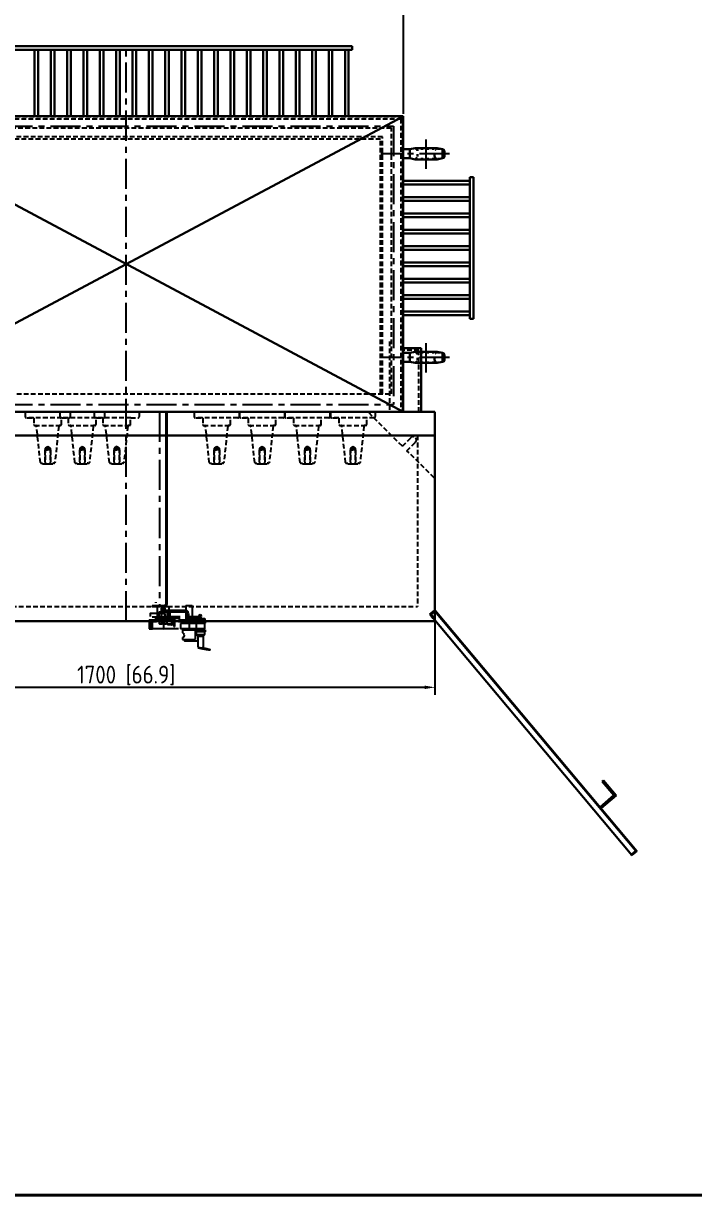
# Model space of a CAD drawing. Header units: millimetres. Extents: x 226184 to 235717, y -181921 to -175474.
# Drawn here: x 228274 to 230119, y -181686 to -178461 of the extents above; entities that cross this region are included whole.
import ezdxf

# ---------------------------------------------------------------- set-up
doc = ezdxf.new("R2010")
doc.units = ezdxf.units.MM
doc.header["$LTSCALE"] = 13
for name, pattern in [('ACAD_ISO02W100', [15, 12, -3]), ('ACAD_ISO03W100', [1.18, 0.47, -0.71]), ('CENTER', [50.8, 31.75, -6.35, 6.35, -6.35]), ('CENTERX2', [101.6, 63.5, -12.7, 12.7, -12.7]), ('DASHED', [0.75, 0.5, -0.25])]:
    doc.linetypes.add(name, pattern=pattern)
doc.layers.get('0').update_dxf_attribs({"color": 1, "linetype": 'CENTER'})
for name, color, linetype in [('1', 4, 'Continuous'), ('4虚线层', 6, 'DASHED'), ('PDF_几何图形', 7, 'Continuous'), ('粗实线', 4, 'Continuous')]:
    doc.layers.add(name, color=color, linetype=linetype)
doc.layers.add('2细实线', color=3, linetype='Continuous', lineweight=20)
doc.layers.add('标注、文本', color=3, linetype='Continuous', lineweight=25)
doc.styles.get("Standard").update_dxf_attribs({"font": 'gbenor.shx', "bigfont": 'gbcbig.shx'})
doc.dimstyles.new('英寸 1-10', dxfattribs={"dimscale": 14, "dimtxt": 3.5, "dimasz": 2, "dimexe": 1.5, "dimexo": 0.5, "dimgap": 0.5, "dimtad": 1, "dimtoh": 1, "dimdec": 1, "dimdsep": 46, "dimtxsty": 'Standard', "dimcen": 2.5, "dimclrd": 3, "dimclre": 3, "dimclrt": 3, "dimadec": 0, "dimazin": 2, "dimtfac": 1, "dimtdec": 1, "dimtmove": 0, "dimatfit": 2, "dimfxl": 1, "dimarcsym": 0})

# ---------------------------------------------------------------- blocks, each defined once
blk = doc.blocks.new('A$C62CB6CE0')
at = {"layer": 'PDF_几何图形'}
for p, q in [((3.7, 101.1), (32.7, 101.1)), ((22.3, 119.3), (54.2, 119.3)), ((22.3, 119.3), (22.3, 89.9)), ((26.9, 104), (26.9, 85.3)), ((33.1, 104), (26.9, 104)), ((33.1, 114.7), (33.1, 104)), ((33.1, 112.2), (33.9, 111.4)), ((43.8, 111.4), (33.1, 111)), ((33.9, 111.4), (33.1, 111)), ((33.1, 111), (33.9, 110.6)), ((43.8, 110.6), (33.1, 110.2)), ((33.9, 110.6), (33.1, 110.2)), ((33.1, 108.5), (33.9, 108.1)), ((33.1, 101.5), (33.9, 101.1)), ((33.1, 98.6), (33.1, 80.4)), ((43, 112.2), (33.9, 111.4)), ((43, 111), (33.9, 110.6)), ((43, 110.2), (33.9, 109.7)), ((43, 109.3), (33.9, 108.9)), ((43, 108.5), (33.9, 108.1)), ((43, 107.7), (33.9, 107.3)), ((43, 106.9), (33.9, 106.4)), ((43, 105.6), (33.9, 105.2)), ((43, 104.8), (33.9, 104.4)), ((43, 104), (33.9, 103.5)), ((43, 103.1), (33.9, 102.7)), ((43, 102.3), (33.9, 101.9)), ((43, 101.5), (33.9, 101.1)), ((43, 101.5), (33.9, 101.1)), ((43, 101.5), (33.9, 101.1)), ((43, 100.7), (33.9, 100.2)), ((43, 99.4), (33.9, 99)), ((43.8, 111.4), (43, 111)), ((43, 111), (43.8, 110.6)), ((43.8, 110.6), (43, 110.2)), ((43.8, 109.7), (43, 109.3)), ((43.8, 108.9), (43, 108.5)), ((43.8, 108.1), (43, 107.7)), ((43.8, 107.3), (43, 106.9)), ((43.8, 106.4), (43, 105.6)), ((43.8, 105.2), (43, 104.8)), ((43.8, 104.4), (43, 104)), ((43.8, 103.5), (43, 103.1)), ((43.8, 102.7), (43, 102.3)), ((43.8, 101.9), (43, 101.5)), ((43.8, 101.1), (43, 100.7)), ((43.8, 100.2), (43, 99.4)), ((49.6, 104), (43.8, 104)), ((43.8, 99), (43.8, 80.4)), ((44.9, 109.3), (44.9, 104.8)), ((44.9, 109.3), (49.5, 109.3)), ((49.5, 104.8), (44.9, 104.8)), ((49.5, 109.3), (99.1, 109.3)), ((49.5, 104.8), (99.1, 104.8)), ((49.6, 104), (49.6, 85.3)), ((54.2, 119.3), (54.2, 89.9)), ((55.3, 104), (55.3, 87.4)), ((55.3, 104), (57.3, 104)), ((57.3, 104), (57.3, 87.4)), ((101.2, 122.2), (101.2, 108.9)), ((101.2, 122.2), (119, 122.2)), ((101.2, 104.4), (101.2, 82)), ((103.7, 100.2), (103.7, 91.1)), ((108.2, 100.2), (108.2, 91.1)), ((119, 122.2), (119, 86.6)), ((0, 82.5), (26.9, 82.5)), ((0, 82.5), (0, 57.6)), ((2.1, 80.4), (26.9, 80.4)), ((2.1, 80.4), (2.1, 55.2)), ((3.7, 57.6), (3.7, 76.7)), ((6.6, 80.4), (6.6, 55.2)), ((65.8, 89.9), (8.7, 89.9)), ((8.7, 77.9), (20.3, 77.9)), ((8.7, 77.9), (8.7, 57.6)), ((15.7, 85.3), (56.7, 85.3)), ((20.3, 80.4), (20.3, 77.9)), ((23.6, 92), (64.5, 92)), ((64.5, 89.9), (23.6, 89.9)), ((23.6, 87.4), (64.5, 87.4)), ((26.9, 80.4), (49.6, 80.4)), ((26.9, 80.4), (26.9, 78.3)), ((26.9, 78.3), (49.6, 78.3)), ((28.1, 78.3), (28.1, 73.4)), ((38.5, 78.3), (38.5, 73.4)), ((43, 82.5), (69.9, 82.5)), ((43, 80.4), (67.8, 80.4)), ((43.4, 71.3), (47.1, 71.3)), ((44.9, 92), (85.9, 92)), ((85.9, 89.9), (44.9, 89.9)), ((44.9, 87.4), (85.9, 87.4)), ((47.6, 71.7), (47.1, 71.3)), ((48.8, 78.3), (48.8, 73.4)), ((49.6, 80.4), (49.6, 78.3)), ((50.7, 71.7), (61.9, 71.7)), ((50.7, 71.7), (50.7, 69.2)), ((64.4, 69.2), (50.7, 69.2)), ((61.9, 85.3), (61.9, 71.7)), ((61.9, 85.3), (61.9, 71.7)), ((72.4, 85.3), (61.9, 85.3)), ((61.9, 69.2), (64.4, 69.2)), ((61.9, 69.2), (64.4, 69.2)), ((64.4, 69.2), (61.9, 69.2)), ((64.4, 87.4), (64.4, 69.2)), ((64.4, 87.4), (64.4, 69.2)), ((65.8, 89.9), (65.8, 87.4)), ((67.8, 80.4), (67.8, 64.3)), ((69.9, 82.5), (69.9, 64.3)), ((80.9, 82), (80.9, 76.7)), ((80.9, 82), (81.3, 82)), ((81.3, 76.7), (80.9, 76.7)), ((81.3, 82), (81.3, 76.7)), ((130.5, 82), (81.3, 82)), ((130.5, 76.7), (81.3, 76.7)), ((130.1, 72.1), (86.7, 72.1)), ((86.7, 72.1), (86.7, 57.6)), ((101.6, 92), (142.5, 92)), ((142.5, 89.9), (101.6, 89.9)), ((101.6, 87.4), (142.5, 87.4)), ((104.5, 76.7), (104.5, 72.1)), ((110.3, 80.4), (110.3, 55.2)), ((115.7, 76.7), (115.7, 72.1)), ((127.7, 76.7), (127.7, 73.8)), ((127.7, 73.8), (154.9, 73.8)), ((130.1, 73.8), (130.1, 57.6)), ((130.5, 82), (130.5, 76.7)), ((130.5, 82), (131.8, 82)), ((131.8, 76.7), (130.5, 76.7)), ((131.8, 82), (131.8, 76.7)), ((151.6, 82), (131.8, 82)), ((151.6, 76.7), (131.8, 76.7)), ((135.5, 84.1), (135.5, 78.3)), ((146.3, 84.1), (146.3, 78.3)), ((151.6, 82), (151.6, 76.7)), ((152.5, 73.8), (152.5, 57.6)), ((153.7, 86.6), (153.7, 82)), ((153.7, 76.7), (154.9, 76.7)), ((154.9, 76.7), (154.9, 73.8)), ((23.2, 57.6), (3.7, 57.6)), ((60, 57.6), (19, 57.6)), ((40.1, 57.6), (38, 57.6)), ((81.3, 57.6), (40.4, 57.6)), ((67.8, 64.3), (69.9, 64.3)), ((130.1, 57.6), (86.7, 57.6)), ((92.5, 55.2), (92.5, 46.5)), ((92.5, 55.2), (126.8, 55.2)), ((92.5, 46.5), (93.3, 46.5)), ((92.5, 33.7), (92.5, 28.3)), ((93.3, 33.7), (92.5, 33.7)), ((138, 57.6), (97, 57.6)), ((103.7, 57.6), (103.7, 55.2)), ((116.5, 57.6), (116.5, 55.2)), ((126.8, 55.2), (126.8, 28.3)), ((129.3, 47.3), (126.8, 47.3)), ((127.7, 55.2), (127.7, 49.8)), ((141.3, 55.2), (127.7, 55.2)), ((141.3, 49.8), (127.7, 49.8)), ((129.3, 41.9), (152.9, 41.9)), ((141.3, 57.6), (130.1, 57.6)), ((132.2, 57.6), (132.2, 55.2)), ((133.9, 37.4), (141.3, 37.4)), ((152.5, 57.6), (141.3, 57.6)), ((154.9, 55.2), (141.3, 55.2)), ((154.9, 49.8), (141.3, 49.8)), ((141.3, 37.4), (148.7, 37.4)), ((150.4, 57.6), (150.4, 55.2)), ((152.9, 49), (152.9, 41.9)), ((152.9, 41.5), (152.9, 41.9)), ((154.9, 55.2), (154.9, 49.8)), ((92.5, 28.3), (126.8, 28.3)), ((133.9, 29.1), (133.9, 7.2)), ((148.7, 29.1), (148.7, 7.2))]:
    blk.add_line(p, q, dxfattribs=at)
for points in [[(3.7, 91.6), (3.7, 101.1), (4.1, 100.7)], [(33.1, 114.7), (43.8, 114.7), (43.8, 104)], [(33.1, 112.2), (43, 112.2), (43.8, 111.4)], [(43, 110.2), (43.8, 109.7), (33.1, 109.3)], [(33.1, 110.2), (33.9, 109.7), (33.1, 109.3)], [(43, 109.3), (43.8, 108.9), (33.1, 108.5)], [(33.1, 109.3), (33.9, 108.9), (33.1, 108.5)], [(43, 108.5), (43.8, 108.1), (33.1, 107.7)], [(43, 108.5), (33.9, 108.1), (33.1, 107.7)], [(43, 107.7), (43.8, 107.3), (33.1, 106.9)], [(33.1, 107.7), (33.9, 107.3), (33.1, 106.9)], [(43, 106.9), (43.8, 106.4), (33.1, 105.6)], [(33.1, 106.9), (33.9, 106.4), (33.1, 105.6)], [(43, 105.6), (43.8, 105.2), (33.1, 104.8)], [(33.1, 105.6), (33.9, 105.2), (33.1, 104.8)], [(43, 104.8), (43.8, 104.4), (33.1, 104)], [(33.1, 104.8), (33.9, 104.4), (33.1, 104)], [(43, 104), (43.8, 103.5), (33.1, 103.1)], [(33.1, 104), (33.9, 103.5), (33.1, 103.1)], [(43, 103.1), (43.8, 102.7), (33.1, 102.3)], [(33.1, 103.1), (33.9, 102.7), (33.1, 102.3)], [(43, 102.3), (43.8, 101.9), (33.1, 101.5)], [(33.1, 102.3), (33.9, 101.9), (33.1, 101.5)], [(43, 101.5), (43.8, 101.1), (33.1, 100.7)], [(43, 101.5), (33.9, 101.1), (33.1, 100.7)], [(43, 100.7), (43.8, 100.2), (33.1, 99.4)], [(33.1, 100.7), (33.9, 100.2), (33.1, 99.4)], [(43, 99.4), (43.8, 99), (33.1, 98.6)], [(33.1, 99.4), (33.9, 99), (33.1, 98.6)], [(108.2, 100.2), (100.4, 109.3), (99.1, 109.3)], [(103.7, 100.2), (103.7, 101.5), (103.3, 101.9), (103.3, 102.3), (102.8, 103.1), (102.4, 103.5), (102, 104), (101.6, 104.4), (100.8, 104.4), (100.4, 104.8), (99.1, 104.8)], [(28.1, 73.4), (28.5, 72.9), (28.9, 72.5), (29.4, 72.5), (29.8, 72.1), (30.2, 72.1), (30.6, 71.7), (31.4, 71.7), (31.8, 71.3), (33.1, 71.3)], [(28.1, 73.4), (28.1, 72.9), (28.5, 72.5), (28.5, 72.1), (28.9, 72.1), (28.9, 71.7), (29.4, 71.7)], [(28.9, 71.7), (29.8, 71.3), (33.1, 71.3)], [(43.4, 71.3), (33.1, 71.3), (34.7, 71.3), (35.2, 71.7), (36, 71.7), (36.4, 72.1), (36.8, 72.1), (37.2, 72.5), (37.6, 72.5), (38, 72.9), (38.5, 73.4)], [(38.5, 73.4), (38.9, 72.9), (39.7, 72.1), (40.1, 72.1), (40.9, 71.7), (41.8, 71.7), (42.2, 71.3), (43.4, 71.3)], [(40.1, 93.6), (40.1, 57.6), (40.5, 57.2)], [(43.4, 71.3), (45.1, 71.3), (45.5, 71.7), (46.3, 71.7), (46.7, 72.1), (47.1, 72.1), (47.6, 72.5), (48, 72.5), (48.4, 72.9), (48.8, 73.4)], [(47.6, 71.7), (47.6, 72.1), (48, 72.1), (48, 72.5), (48.4, 72.5), (48.4, 72.9), (48.8, 73.4)], [(103.7, 91.1), (111.5, 82), (112.8, 82)], [(108.2, 91.1), (108.2, 89.9), (109, 89.1), (109, 88.2), (109.5, 87.8), (109.9, 87.4), (110.7, 87.4), (111.1, 87), (111.5, 86.6), (112.8, 86.6), (153.7, 86.6)], [(151.6, 82), (153.7, 82), (153.7, 76.7), (151.6, 76.7)], [(93.3, 46.5), (94.2, 46.1), (95, 44.8), (96.2, 43.2), (97, 39.9), (96.2, 36.5), (95, 34.9), (94.2, 34.1), (93.3, 33.7)], [(130.5, 49.8), (129.7, 49.8), (129.7, 49.4), (129.3, 49), (129.3, 41.9), (129.7, 41.9), (129.7, 41.5), (133.9, 37.4), (133.9, 29.1)], [(152.9, 41.5), (148.7, 37.4), (148.7, 29.1)], [(152.9, 49), (152.9, 49.8), (152.1, 49.8)], [(97.9, 28.3), (97.9, 24.6), (133.9, 24.6)], [(133.9, 7.2), (148.3, 5.5), (148.7, 7.2)]]:
    blk.add_lwpolyline(points, dxfattribs=at)
blk.add_lwpolyline([(25.6, 85.3), (50.9, 85.3), (50.9, 82.5), (25.6, 82.5)], close=True, dxfattribs=at)
for points in [[(108.2, 101.5), (106.4, 106.8), (105.9, 107.6), (100.4, 109.3)], [(103.7, 89.9), (104.6, 86), (107.7, 83), (111.5, 82)], [(140.5, 96.1), (138.4, 96.1), (136.7, 94.4), (136.7, 92.4)], [(136.7, 92.4), (136.7, 90.3), (138.4, 88.2), (140.5, 88.2)], [(144.6, 92.4), (144.6, 94.4), (142.5, 96.1), (140.5, 96.1)], [(140.5, 88.2), (142.5, 88.2), (144.6, 90.3), (144.6, 92.4)], [(134.3, 5.5), (171.8, -1.9), (181.4, -1.8), (148.3, 5.5)]]:
    blk.add_open_spline(points, degree=3, dxfattribs=at)
blk = doc.blocks.new('*D28')
at = {"layer": '2细实线', "color": 3, "linetype": 'ByBlock', "lineweight": -2}
for p, q in [((227706.8, -179999.2), (227706.8, -180307.3)), ((229406.8, -179999.2), (229406.8, -180307.3)), ((227734.8, -180286.3), (229378.8, -180286.3))]:
    blk.add_line(p, q, dxfattribs=at)
at = {"layer": '2细实线', "color": 3, "linetype": 'ByBlock'}
for points in [[(227734.8, -180281.7), (227734.8, -180291), (227706.8, -180286.3)], [(229378.8, -180281.7), (229378.8, -180291), (229406.8, -180286.3)]]:
    blk.add_solid(points, dxfattribs=at)
at = {"layer": 'Defpoints', "color": 0, "linetype": 'ByBlock'}
for p in [(227706.8, -179992.2), (229406.8, -179992.2), (229406.8, -180286.3)]:
    blk.add_point(p, dxfattribs=at)
at = {"layer": '2细实线', "color": 3, "linetype": 'ByBlock', "insert": (228556.8, -180253.8), "char_height": 49, "attachment_point": 5}
blk.add_mtext('1700 [66.9]', dxfattribs=at)
blk = doc.blocks.new('*D56')
at = {"layer": '2细实线', "color": 3, "linetype": 'ByBlock', "lineweight": -2}
for p, q in [((227793.8, -178715), (227793.8, -178399.1)), ((229319.8, -178709), (229319.8, -178399.1)), ((227835.8, -178420.1), (229277.8, -178420.1))]:
    blk.add_line(p, q, dxfattribs=at)
at = {"layer": '2细实线', "color": 3, "linetype": 'ByBlock'}
for points in [[(227835.8, -178413.1), (227835.8, -178427.1), (227793.8, -178420.1)], [(229277.8, -178413.1), (229277.8, -178427.1), (229319.8, -178420.1)]]:
    blk.add_solid(points, dxfattribs=at)
at = {"layer": 'Defpoints', "color": 0, "linetype": 'ByBlock'}
for p in [(229319.8, -178420.1), (227793.8, -178722), (229319.8, -178716)]:
    blk.add_point(p, dxfattribs=at)
at = {"layer": '2细实线', "color": 3, "linetype": 'ByBlock', "insert": (228556.8, -178374.8), "char_height": 73.5, "attachment_point": 5}
blk.add_mtext('1526 [60.1]', dxfattribs=at)

msp = doc.modelspace()

# ---------------------------------------------------------------- linework, layer by layer
at = {"color": 7, "linetype": 'ByBlock', "lineweight": 30}
for p, q in [((227781.769, -179528.981), (229406.769, -179528.981)), ((229131.769, -179528.981), (227981.769, -179528.981)), ((229406.769, -179528.981), (229406.769, -179593.981)), ((229406.769, -179528.981), (229406.769, -180103.981)), ((227706.769, -179593.981), (229406.769, -179593.981)), ((227706.769, -180103.981), (229406.769, -180103.981))]:
    msp.add_line(p, q, dxfattribs=at)
at = {"layer": '1', "color": 1, "linetype": 'CENTERX2', "lineweight": -3, "ltscale": 0.1}
for p, q in [((228556.769, -180103.981), (228556.769, -178522.981)), ((227820.769, -178742.981), (229292.769, -178742.981)), ((229292.769, -178742.981), (229292.769, -179508.981)), ((229382.761, -178860.317), (229382.761, -178779.624)), ((229446.382, -178818.981), (229257.769, -178818.981)), ((229382.761, -179420.317), (229382.761, -179339.624)), ((229446.382, -179378.981), (229257.769, -179378.981)), ((227820.769, -179508.981), (229292.769, -179508.981)), ((228648.769, -179528.981), (228648.769, -180063.981))]:
    msp.add_line(p, q, dxfattribs=at)
at = {"layer": '1', "const_width": 7.598}
msp.add_lwpolyline([(226748.469, -181682.674), (235084.11, -181682.674), (235084.11, -175691.431), (226748.469, -175691.431), (226748.469, -181682.674)], dxfattribs=at)
at = {"layer": '4虚线层', "ltscale": 2}
for p, q in [((229317.769, -178717.981), (227795.769, -178717.981)), ((227800.769, -178722.981), (229312.769, -178722.981)), ((229312.769, -178722.981), (229312.769, -179528.981)), ((229317.769, -178717.981), (229317.769, -179528.981)), ((229286.769, -178748.981), (227826.769, -178748.981)), ((229286.769, -179478.981), (229286.769, -178748.981)), ((229262.769, -178772.981), (227850.769, -178772.981)), ((229256.769, -178778.981), (227856.769, -178778.981)), ((229256.769, -179478.981), (229256.769, -178778.981)), ((229262.769, -179478.981), (229262.769, -178772.981)), ((229281.769, -179334.981), (229281.769, -179528.981)), ((229362.508, -179359.291), (229319.769, -179359.291)), ((229362.508, -179528.981), (229362.508, -179359.291)), ((227826.769, -179478.981), (229286.769, -179478.981)), ((228279.076, -179528.981), (228279.076, -179542.525)), ((228279.076, -179528.981), (228402.546, -179528.981)), ((228374.076, -179528.981), (228374.076, -179542.525)), ((228374.076, -179528.981), (228497.546, -179528.981)), ((228402.546, -179528.981), (228402.546, -179542.525)), ((228469.065, -179528.981), (228469.065, -179542.525)), ((228469.065, -179528.981), (228592.534, -179528.981)), ((228497.546, -179528.981), (228497.546, -179542.525)), ((228592.534, -179528.981), (228592.534, -179542.525)), ((228744.065, -179528.981), (228744.065, -179542.525)), ((228867.534, -179528.981), (228867.534, -179542.525)), ((228869.065, -179528.981), (228869.065, -179542.525)), ((228992.534, -179528.981), (228992.534, -179542.525)), ((228994.065, -179528.981), (228994.065, -179542.525)), ((229117.534, -179528.981), (229117.534, -179542.525)), ((229119.065, -179528.981), (229119.065, -179542.525)), ((229317.031, -179622.973), (229223.039, -179528.981)), ((229242.534, -179528.981), (229242.534, -179542.525)), ((228379.892, -179545.5), (228282.052, -179545.5)), ((228284.862, -179545.5), (228304.539, -179545.5)), ((228302.701, -179546.533), (228302.701, -179563.963)), ((228305.009, -179566.21), (228373.576, -179566.21)), ((228474.892, -179545.5), (228377.052, -179545.5)), ((228378.921, -179563.963), (228378.921, -179546.533)), ((228379.862, -179545.5), (228399.539, -179545.5)), ((228379.892, -179545.5), (228399.57, -179545.5)), ((228397.701, -179546.533), (228397.701, -179563.963)), ((228400.009, -179566.21), (228468.576, -179566.21)), ((228569.881, -179545.5), (228472.041, -179545.5)), ((228473.921, -179563.963), (228473.921, -179546.533)), ((228474.851, -179545.5), (228494.528, -179545.5)), ((228474.892, -179545.5), (228494.57, -179545.5)), ((228492.69, -179546.533), (228492.69, -179563.963)), ((228494.998, -179566.21), (228563.565, -179566.21)), ((228568.909, -179563.963), (228568.909, -179546.533)), ((228569.881, -179545.5), (228589.559, -179545.5)), ((228864.559, -179545.5), (228747.041, -179545.5)), ((228749.851, -179545.5), (228769.528, -179545.5)), ((228767.69, -179546.533), (228767.69, -179563.963)), ((228769.998, -179566.21), (228838.565, -179566.21)), ((228843.909, -179563.963), (228843.909, -179546.533)), ((228989.559, -179545.5), (228872.041, -179545.5)), ((228874.851, -179545.5), (228894.528, -179545.5)), ((228892.69, -179546.533), (228892.69, -179563.963)), ((228894.998, -179566.21), (228963.565, -179566.21)), ((228968.909, -179563.963), (228968.909, -179546.533)), ((229114.559, -179545.5), (228997.041, -179545.5)), ((228999.851, -179545.5), (229019.528, -179545.5)), ((229017.69, -179546.533), (229017.69, -179563.963)), ((229019.998, -179566.21), (229088.565, -179566.21)), ((229093.909, -179563.963), (229093.909, -179546.533)), ((229239.559, -179545.5), (229122.041, -179545.5)), ((229124.851, -179545.5), (229144.528, -179545.5)), ((229142.69, -179546.533), (229142.69, -179563.963)), ((229144.998, -179566.21), (229213.565, -179566.21)), ((229218.909, -179563.963), (229218.909, -179546.533)), ((229317.031, -179622.973), (229340.365, -179599.638)), ((229358.75, -179593.981), (229358.75, -180063.981)), ((228333.068, -179633.623), (228333.068, -179671.52)), ((228333.068, -179633.623), (228340.781, -179633.623)), ((228334.039, -179628.218), (228334.039, -179670.245)), ((228348.554, -179633.623), (228340.781, -179633.623)), ((228347.522, -179628.218), (228347.522, -179670.245)), ((228348.554, -179633.623), (228348.554, -179671.52)), ((228428.068, -179633.623), (228428.068, -179671.52)), ((228428.068, -179633.623), (228435.781, -179633.623)), ((228429.039, -179628.218), (228429.039, -179670.245)), ((228443.554, -179633.623), (228435.781, -179633.623)), ((228442.522, -179628.218), (228442.522, -179670.245)), ((228443.554, -179633.623), (228443.554, -179671.52)), ((228523.056, -179633.623), (228523.056, -179671.52)), ((228523.056, -179633.623), (228530.769, -179633.623)), ((228524.028, -179628.218), (228524.028, -179670.245)), ((228538.543, -179633.623), (228530.769, -179633.623)), ((228537.511, -179628.218), (228537.511, -179670.245)), ((228538.543, -179633.623), (228538.543, -179671.52)), ((228798.056, -179633.623), (228798.056, -179671.52)), ((228798.056, -179633.623), (228805.769, -179633.623)), ((228799.028, -179628.218), (228799.028, -179670.245)), ((228813.543, -179633.623), (228805.769, -179633.623)), ((228812.511, -179628.218), (228812.511, -179670.245)), ((228813.543, -179633.623), (228813.543, -179671.52)), ((228923.056, -179633.623), (228923.056, -179671.52)), ((228923.056, -179633.623), (228930.769, -179633.623)), ((228924.028, -179628.218), (228924.028, -179670.245)), ((228938.543, -179633.623), (228930.769, -179633.623)), ((228937.511, -179628.218), (228937.511, -179670.245)), ((228938.543, -179633.623), (228938.543, -179671.52)), ((229048.056, -179633.623), (229048.056, -179671.52)), ((229048.056, -179633.623), (229055.769, -179633.623)), ((229049.028, -179628.218), (229049.028, -179670.245)), ((229063.543, -179633.623), (229055.769, -179633.623)), ((229062.511, -179628.218), (229062.511, -179670.245)), ((229063.543, -179633.623), (229063.543, -179671.52)), ((229173.056, -179633.623), (229173.056, -179671.52)), ((229173.056, -179633.623), (229180.769, -179633.623)), ((229174.028, -179628.218), (229174.028, -179670.245)), ((229188.543, -179633.623), (229180.769, -179633.623)), ((229187.511, -179628.218), (229187.511, -179670.245)), ((229188.543, -179633.623), (229188.543, -179671.52)), ((229329.758, -179635.701), (229353.093, -179612.366)), ((229404.75, -179710.692), (229329.758, -179635.701)), ((228323.047, -179670.245), (228326.812, -179670.245)), ((228326.812, -179671.52), (228326.812, -179670.245)), ((228334.039, -179670.245), (228333.068, -179671.52)), ((228334.039, -179671.52), (228347.522, -179671.52)), ((228347.522, -179670.245), (228348.554, -179671.52)), ((228356.692, -179670.245), (228354.81, -179670.245)), ((228356.692, -179670.245), (228358.514, -179670.245)), ((228418.047, -179670.245), (228421.812, -179670.245)), ((228421.812, -179671.52), (228421.812, -179670.245)), ((228429.039, -179670.245), (228428.068, -179671.52)), ((228429.039, -179671.52), (228442.522, -179671.52)), ((228442.522, -179670.245), (228443.554, -179671.52)), ((228451.692, -179670.245), (228449.81, -179670.245)), ((228451.692, -179670.245), (228453.514, -179670.245)), ((228513.036, -179670.245), (228516.801, -179670.245)), ((228516.801, -179671.52), (228516.801, -179670.245)), ((228524.028, -179670.245), (228523.056, -179671.52)), ((228524.028, -179671.52), (228537.511, -179671.52)), ((228537.511, -179670.245), (228538.543, -179671.52)), ((228546.681, -179670.245), (228544.799, -179670.245)), ((228546.681, -179670.245), (228548.503, -179670.245)), ((228788.036, -179670.245), (228791.801, -179670.245)), ((228791.801, -179671.52), (228791.801, -179670.245)), ((228799.028, -179670.245), (228798.056, -179671.52)), ((228799.028, -179671.52), (228812.511, -179671.52)), ((228812.511, -179670.245), (228813.543, -179671.52)), ((228821.681, -179670.245), (228819.799, -179670.245)), ((228821.681, -179670.245), (228823.503, -179670.245)), ((228913.036, -179670.245), (228916.801, -179670.245)), ((228916.801, -179671.52), (228916.801, -179670.245)), ((228924.028, -179670.245), (228923.056, -179671.52)), ((228924.028, -179671.52), (228937.511, -179671.52)), ((228937.511, -179670.245), (228938.543, -179671.52)), ((228946.681, -179670.245), (228944.799, -179670.245)), ((228946.681, -179670.245), (228948.503, -179670.245)), ((229038.036, -179670.245), (229041.801, -179670.245)), ((229041.801, -179671.52), (229041.801, -179670.245)), ((229049.028, -179670.245), (229048.056, -179671.52)), ((229049.028, -179671.52), (229062.511, -179671.52)), ((229062.511, -179670.245), (229063.543, -179671.52)), ((229071.681, -179670.245), (229069.799, -179670.245)), ((229071.681, -179670.245), (229073.503, -179670.245)), ((229163.036, -179670.245), (229166.801, -179670.245)), ((229166.801, -179671.52), (229166.801, -179670.245)), ((229174.028, -179670.245), (229173.056, -179671.52)), ((229174.028, -179671.52), (229187.511, -179671.52)), ((229187.511, -179670.245), (229188.543, -179671.52)), ((229196.681, -179670.245), (229194.799, -179670.245)), ((229196.681, -179670.245), (229198.503, -179670.245)), ((227754.769, -180063.981), (229358.75, -180063.981))]:
    msp.add_line(p, q, dxfattribs=at)
for points in [[(228279.076, -179542.525), (228279.137, -179543.253), (228279.441, -179543.982), (228279.927, -179544.65), (228280.534, -179545.075), (228281.263, -179545.379), (228282.052, -179545.5)], [(228302.701, -179546.533), (228302.58, -179545.986), (228302.215, -179545.622), (228301.669, -179545.5)], [(228302.701, -179563.963), (228302.823, -179564.631), (228303.126, -179565.299), (228303.612, -179565.785), (228304.28, -179566.089), (228305.009, -179566.21)], [(228320.8, -179668.18), (228310.293, -179568.275), (228310.111, -179567.607), (228309.746, -179567.061), (228309.26, -179566.635), (228308.653, -179566.332), (228307.985, -179566.21)], [(228376.613, -179566.21), (228373.576, -179566.21), (228372.908, -179566.332), (228372.361, -179566.635), (228371.815, -179567.061), (228371.511, -179567.607), (228371.329, -179568.275), (228360.822, -179668.18)], [(228374.076, -179542.525), (228374.137, -179543.253), (228374.441, -179543.982), (228374.927, -179544.65), (228375.534, -179545.075), (228376.263, -179545.379), (228377.052, -179545.5)], [(228376.613, -179566.21), (228377.342, -179566.089), (228377.949, -179565.785), (228378.435, -179565.299), (228378.799, -179564.631), (228378.921, -179563.963)], [(228379.892, -179545.5), (228379.406, -179545.622), (228379.042, -179545.986), (228378.921, -179546.533)], [(228397.701, -179546.533), (228397.58, -179545.986), (228397.215, -179545.622), (228396.669, -179545.5)], [(228397.701, -179563.963), (228397.823, -179564.631), (228398.126, -179565.299), (228398.612, -179565.785), (228399.28, -179566.089), (228400.009, -179566.21)], [(228399.57, -179545.5), (228400.298, -179545.379), (228401.027, -179545.075), (228401.695, -179544.65), (228402.12, -179543.982), (228402.424, -179543.253), (228402.546, -179542.525)], [(228415.8, -179668.18), (228405.293, -179568.275), (228405.111, -179567.607), (228404.746, -179567.061), (228404.26, -179566.635), (228403.653, -179566.332), (228402.985, -179566.21)], [(228471.613, -179566.21), (228468.576, -179566.21), (228467.908, -179566.332), (228467.361, -179566.635), (228466.815, -179567.061), (228466.511, -179567.607), (228466.329, -179568.275), (228455.822, -179668.18)], [(228469.065, -179542.525), (228469.126, -179543.253), (228469.43, -179543.982), (228469.916, -179544.65), (228470.523, -179545.075), (228471.252, -179545.379), (228472.041, -179545.5)], [(228471.613, -179566.21), (228472.342, -179566.089), (228472.949, -179565.785), (228473.435, -179565.299), (228473.799, -179564.631), (228473.921, -179563.963)], [(228474.892, -179545.5), (228474.406, -179545.622), (228474.042, -179545.986), (228473.921, -179546.533)], [(228492.69, -179546.533), (228492.569, -179545.986), (228492.204, -179545.622), (228491.658, -179545.5)], [(228492.69, -179563.963), (228492.812, -179564.631), (228493.115, -179565.299), (228493.601, -179565.785), (228494.269, -179566.089), (228494.998, -179566.21)], [(228494.57, -179545.5), (228495.298, -179545.379), (228496.027, -179545.075), (228496.695, -179544.65), (228497.12, -179543.982), (228497.424, -179543.253), (228497.546, -179542.525)], [(228510.788, -179668.18), (228500.282, -179568.275), (228500.1, -179567.607), (228499.735, -179567.061), (228499.249, -179566.635), (228498.642, -179566.332), (228497.974, -179566.21)], [(228566.602, -179566.21), (228563.565, -179566.21), (228562.897, -179566.332), (228562.35, -179566.635), (228561.804, -179567.061), (228561.5, -179567.607), (228561.318, -179568.275), (228550.811, -179668.18)], [(228566.602, -179566.21), (228567.33, -179566.089), (228567.938, -179565.785), (228568.424, -179565.299), (228568.788, -179564.631), (228568.909, -179563.963)], [(228569.881, -179545.5), (228569.395, -179545.622), (228569.031, -179545.986), (228568.909, -179546.533)], [(228589.559, -179545.5), (228590.287, -179545.379), (228591.016, -179545.075), (228591.684, -179544.65), (228592.109, -179543.982), (228592.413, -179543.253), (228592.534, -179542.525)], [(228744.065, -179542.525), (228744.126, -179543.253), (228744.43, -179543.982), (228744.916, -179544.65), (228745.523, -179545.075), (228746.252, -179545.379), (228747.041, -179545.5)], [(228767.69, -179546.533), (228767.569, -179545.986), (228767.204, -179545.622), (228766.658, -179545.5)], [(228767.69, -179563.963), (228767.812, -179564.631), (228768.115, -179565.299), (228768.601, -179565.785), (228769.269, -179566.089), (228769.998, -179566.21)], [(228785.788, -179668.18), (228775.282, -179568.275), (228775.1, -179567.607), (228774.735, -179567.061), (228774.249, -179566.635), (228773.642, -179566.332), (228772.974, -179566.21)], [(228841.602, -179566.21), (228838.565, -179566.21), (228837.897, -179566.332), (228837.35, -179566.635), (228836.804, -179567.061), (228836.5, -179567.607), (228836.318, -179568.275), (228825.811, -179668.18)], [(228841.602, -179566.21), (228842.33, -179566.089), (228842.938, -179565.785), (228843.424, -179565.299), (228843.788, -179564.631), (228843.909, -179563.963)], [(228844.881, -179545.5), (228844.395, -179545.622), (228844.031, -179545.986), (228843.909, -179546.533)], [(228864.559, -179545.5), (228865.287, -179545.379), (228866.016, -179545.075), (228866.684, -179544.65), (228867.109, -179543.982), (228867.413, -179543.253), (228867.534, -179542.525)], [(228869.065, -179542.525), (228869.126, -179543.253), (228869.43, -179543.982), (228869.916, -179544.65), (228870.523, -179545.075), (228871.252, -179545.379), (228872.041, -179545.5)], [(228892.69, -179546.533), (228892.569, -179545.986), (228892.204, -179545.622), (228891.658, -179545.5)], [(228892.69, -179563.963), (228892.812, -179564.631), (228893.115, -179565.299), (228893.601, -179565.785), (228894.269, -179566.089), (228894.998, -179566.21)], [(228910.788, -179668.18), (228900.282, -179568.275), (228900.1, -179567.607), (228899.735, -179567.061), (228899.249, -179566.635), (228898.642, -179566.332), (228897.974, -179566.21)], [(228966.602, -179566.21), (228963.565, -179566.21), (228962.897, -179566.332), (228962.35, -179566.635), (228961.804, -179567.061), (228961.5, -179567.607), (228961.318, -179568.275), (228950.811, -179668.18)], [(228966.602, -179566.21), (228967.33, -179566.089), (228967.938, -179565.785), (228968.424, -179565.299), (228968.788, -179564.631), (228968.909, -179563.963)], [(228969.881, -179545.5), (228969.395, -179545.622), (228969.031, -179545.986), (228968.909, -179546.533)], [(228989.559, -179545.5), (228990.287, -179545.379), (228991.016, -179545.075), (228991.684, -179544.65), (228992.109, -179543.982), (228992.413, -179543.253), (228992.534, -179542.525)], [(228994.065, -179542.525), (228994.126, -179543.253), (228994.43, -179543.982), (228994.916, -179544.65), (228995.523, -179545.075), (228996.252, -179545.379), (228997.041, -179545.5)], [(229017.69, -179546.533), (229017.569, -179545.986), (229017.204, -179545.622), (229016.658, -179545.5)], [(229017.69, -179563.963), (229017.812, -179564.631), (229018.115, -179565.299), (229018.601, -179565.785), (229019.269, -179566.089), (229019.998, -179566.21)], [(229035.788, -179668.18), (229025.282, -179568.275), (229025.1, -179567.607), (229024.735, -179567.061), (229024.249, -179566.635), (229023.642, -179566.332), (229022.974, -179566.21)], [(229091.602, -179566.21), (229088.565, -179566.21), (229087.897, -179566.332), (229087.35, -179566.635), (229086.804, -179567.061), (229086.5, -179567.607), (229086.318, -179568.275), (229075.811, -179668.18)], [(229091.602, -179566.21), (229092.33, -179566.089), (229092.938, -179565.785), (229093.424, -179565.299), (229093.788, -179564.631), (229093.909, -179563.963)], [(229094.881, -179545.5), (229094.395, -179545.622), (229094.031, -179545.986), (229093.909, -179546.533)], [(229114.559, -179545.5), (229115.287, -179545.379), (229116.016, -179545.075), (229116.684, -179544.65), (229117.109, -179543.982), (229117.413, -179543.253), (229117.534, -179542.525)], [(229119.065, -179542.525), (229119.126, -179543.253), (229119.43, -179543.982), (229119.916, -179544.65), (229120.523, -179545.075), (229121.252, -179545.379), (229122.041, -179545.5)], [(229142.69, -179546.533), (229142.569, -179545.986), (229142.204, -179545.622), (229141.658, -179545.5)], [(229142.69, -179563.963), (229142.812, -179564.631), (229143.115, -179565.299), (229143.601, -179565.785), (229144.269, -179566.089), (229144.998, -179566.21)], [(229160.788, -179668.18), (229150.282, -179568.275), (229150.1, -179567.607), (229149.735, -179567.061), (229149.249, -179566.635), (229148.642, -179566.332), (229147.974, -179566.21)], [(229216.602, -179566.21), (229213.565, -179566.21), (229212.897, -179566.332), (229212.35, -179566.635), (229211.804, -179567.061), (229211.5, -179567.607), (229211.318, -179568.275), (229200.811, -179668.18)], [(229216.602, -179566.21), (229217.33, -179566.089), (229217.938, -179565.785), (229218.424, -179565.299), (229218.788, -179564.631), (229218.909, -179563.963)], [(229219.881, -179545.5), (229219.395, -179545.622), (229219.031, -179545.986), (229218.909, -179546.533)], [(229239.559, -179545.5), (229240.287, -179545.379), (229241.016, -179545.075), (229241.684, -179544.65), (229242.109, -179543.982), (229242.413, -179543.253), (229242.534, -179542.525)], [(228340.781, -179624.149), (228334.039, -179628.218), (228340.781, -179628.218)], [(228340.781, -179624.149), (228347.522, -179628.218), (228340.781, -179628.218)], [(228435.781, -179624.149), (228429.039, -179628.218), (228435.781, -179628.218)], [(228435.781, -179624.149), (228442.522, -179628.218), (228435.781, -179628.218)], [(228530.769, -179624.149), (228524.028, -179628.218), (228530.769, -179628.218)], [(228530.769, -179624.149), (228537.511, -179628.218), (228530.769, -179628.218)], [(228805.769, -179624.149), (228799.028, -179628.218), (228805.769, -179628.218)], [(228805.769, -179624.149), (228812.511, -179628.218), (228805.769, -179628.218)], [(228930.769, -179624.149), (228924.028, -179628.218), (228930.769, -179628.218)], [(228930.769, -179624.149), (228937.511, -179628.218), (228930.769, -179628.218)], [(229055.769, -179624.149), (229049.028, -179628.218), (229055.769, -179628.218)], [(229055.769, -179624.149), (229062.511, -179628.218), (229055.769, -179628.218)], [(229180.769, -179624.149), (229174.028, -179628.218), (229180.769, -179628.218)], [(229180.769, -179624.149), (229187.511, -179628.218), (229180.769, -179628.218)], [(228320.8, -179668.18), (228320.982, -179668.848), (228321.285, -179669.395), (228321.832, -179669.881), (228322.439, -179670.124), (228323.047, -179670.245)], [(228326.812, -179671.52), (228354.81, -179671.52), (228354.81, -179670.245)], [(228358.514, -179670.245), (228359.183, -179670.124), (228359.79, -179669.881), (228360.276, -179669.395), (228360.64, -179668.848), (228360.822, -179668.18)], [(228415.8, -179668.18), (228415.982, -179668.848), (228416.285, -179669.395), (228416.832, -179669.881), (228417.439, -179670.124), (228418.047, -179670.245)], [(228421.812, -179671.52), (228449.81, -179671.52), (228449.81, -179670.245)], [(228453.514, -179670.245), (228454.183, -179670.124), (228454.79, -179669.881), (228455.276, -179669.395), (228455.64, -179668.848), (228455.822, -179668.18)], [(228510.788, -179668.18), (228510.971, -179668.848), (228511.274, -179669.395), (228511.821, -179669.881), (228512.428, -179670.124), (228513.036, -179670.245)], [(228516.801, -179671.52), (228544.799, -179671.52), (228544.799, -179670.245)], [(228548.503, -179670.245), (228549.171, -179670.124), (228549.779, -179669.881), (228550.265, -179669.395), (228550.629, -179668.848), (228550.811, -179668.18)], [(228785.788, -179668.18), (228785.971, -179668.848), (228786.274, -179669.395), (228786.821, -179669.881), (228787.428, -179670.124), (228788.036, -179670.245)], [(228791.801, -179671.52), (228819.799, -179671.52), (228819.799, -179670.245)], [(228823.503, -179670.245), (228824.171, -179670.124), (228824.779, -179669.881), (228825.265, -179669.395), (228825.629, -179668.848), (228825.811, -179668.18)], [(228910.788, -179668.18), (228910.971, -179668.848), (228911.274, -179669.395), (228911.821, -179669.881), (228912.428, -179670.124), (228913.036, -179670.245)], [(228916.801, -179671.52), (228944.799, -179671.52), (228944.799, -179670.245)], [(228948.503, -179670.245), (228949.171, -179670.124), (228949.779, -179669.881), (228950.265, -179669.395), (228950.629, -179668.848), (228950.811, -179668.18)], [(229035.788, -179668.18), (229035.971, -179668.848), (229036.274, -179669.395), (229036.821, -179669.881), (229037.428, -179670.124), (229038.036, -179670.245)], [(229041.801, -179671.52), (229069.799, -179671.52), (229069.799, -179670.245)], [(229073.503, -179670.245), (229074.171, -179670.124), (229074.779, -179669.881), (229075.265, -179669.395), (229075.629, -179668.848), (229075.811, -179668.18)], [(229160.788, -179668.18), (229160.971, -179668.848), (229161.274, -179669.395), (229161.821, -179669.881), (229162.428, -179670.124), (229163.036, -179670.245)], [(229166.801, -179671.52), (229194.799, -179671.52), (229194.799, -179670.245)], [(229198.503, -179670.245), (229199.171, -179670.124), (229199.779, -179669.881), (229200.265, -179669.395), (229200.629, -179668.848), (229200.811, -179668.18)]]:
    msp.add_lwpolyline(points, dxfattribs=at)
msp.add_arc((229346.729, -179606.002), 9, 315, 135, dxfattribs=at)
at = {"layer": 'PDF_几何图形'}
for p, q in [((229406.769, -180073.791), (229392.708, -180085.371)), ((229392.708, -180085.371), (229948.746, -180748.173)), ((229392.708, -180085.371), (229401.393, -180096.124)), ((229406.356, -180077.1), (229396.017, -180085.784)), ((229396.017, -180085.784), (229403.047, -180094.469)), ((229406.356, -180077.1), (229959.499, -180736.18)), ((229406.769, -180073.791), (229962.807, -180736.593)), ((229403.047, -180094.469), (229401.393, -180096.124)), ((229870.582, -180542.218), (229867.274, -180545.113)), ((229870.582, -180542.218), (229905.735, -180583.988)), ((229905.735, -180583.988), (229863.965, -180618.727)), ((229959.499, -180736.18), (229947.092, -180746.519)), ((229947.092, -180746.519), (229948.746, -180748.173)), ((229962.807, -180736.593), (229948.746, -180748.173))]:
    msp.add_line(p, q, dxfattribs=at)
msp.add_lwpolyline([(229867.274, -180545.113), (229899.118, -180583.161), (229861.07, -180615.419), (229863.965, -180618.727)], dxfattribs=at)
at = {"layer": '标注、文本', "color": 4, "lineweight": 30}
for p, q in [((227793.769, -178715.008), (229319.769, -179528.981)), ((229319.769, -178715.981), (227793.769, -178715.981)), ((227793.769, -179528.981), (229317.769, -178717.981)), ((229319.769, -178715.981), (229319.769, -179528.981)), ((229319.769, -178806.481), (229337.511, -178806.481)), ((229337.511, -178806.481), (229352.511, -178803.481)), ((229337.511, -178831.481), (229337.511, -178806.481)), ((229412.511, -178803.481), (229352.511, -178803.481)), ((229412.511, -178803.481), (229427.511, -178806.481)), ((229427.511, -178831.481), (229427.511, -178806.481)), ((229432.752, -178826.481), (229432.752, -178811.481)), ((229319.769, -178831.481), (229337.511, -178831.481)), ((229352.511, -178834.481), (229337.511, -178831.481)), ((229412.511, -178834.481), (229352.511, -178834.481)), ((229412.511, -178834.481), (229427.511, -178831.481)), ((229368.508, -179353.291), (229319.769, -179353.291)), ((229319.769, -179366.481), (229337.511, -179366.481)), ((229337.511, -179366.481), (229352.511, -179363.481)), ((229337.511, -179391.481), (229337.511, -179366.481)), ((229412.511, -179363.481), (229352.511, -179363.481)), ((229368.508, -179528.981), (229368.508, -179353.291)), ((229412.511, -179363.481), (229427.511, -179366.481)), ((229427.511, -179391.481), (229427.511, -179366.481)), ((229432.752, -179386.481), (229432.752, -179371.481)), ((229319.769, -179391.481), (229337.511, -179391.481)), ((229352.511, -179394.481), (229337.511, -179391.481)), ((229412.511, -179394.481), (229352.511, -179394.481)), ((229412.511, -179394.481), (229427.511, -179391.481)), ((229406.769, -180073.791), (229392.708, -180085.371)), ((229392.708, -180085.371), (229948.746, -180748.173)), ((229392.708, -180085.371), (229401.393, -180096.124)), ((229406.356, -180077.1), (229396.017, -180085.784)), ((229396.017, -180085.784), (229403.047, -180094.469)), ((229406.356, -180077.1), (229959.499, -180736.18)), ((229406.769, -180073.791), (229962.807, -180736.593)), ((229403.047, -180094.469), (229401.393, -180096.124)), ((229870.582, -180542.218), (229867.274, -180545.113)), ((229870.582, -180542.218), (229905.735, -180583.988)), ((229905.735, -180583.988), (229863.965, -180618.727)), ((229959.499, -180736.18), (229947.092, -180746.519)), ((229947.092, -180746.519), (229948.746, -180748.173)), ((229962.807, -180736.593), (229948.746, -180748.173))]:
    msp.add_line(p, q, dxfattribs=at)
at = {"layer": '标注、文本', "color": 2, "linetype": 'ACAD_ISO03W100', "lineweight": 18}
for p, q in [((229337.511, -178806.481), (229427.752, -178806.481)), ((229357.511, -178826.481), (229357.511, -178811.481)), ((229360.511, -178826.481), (229360.511, -178811.481)), ((229404.511, -178826.481), (229404.511, -178811.481)), ((229407.511, -178826.481), (229407.511, -178811.481)), ((229337.511, -178831.481), (229427.752, -178831.481)), ((229337.511, -179366.481), (229427.752, -179366.481)), ((229357.511, -179386.481), (229357.511, -179371.481)), ((229360.511, -179386.481), (229360.511, -179371.481)), ((229404.511, -179386.481), (229404.511, -179371.481)), ((229407.511, -179386.481), (229407.511, -179371.481)), ((229337.511, -179391.481), (229427.752, -179391.481))]:
    msp.add_line(p, q, dxfattribs=at)
at = {"layer": '标注、文本', "color": 4, "lineweight": 30}
msp.add_lwpolyline([(229867.274, -180545.113), (229899.118, -180583.161), (229861.07, -180615.419), (229863.965, -180618.727)], dxfattribs=at)
at = {"layer": '标注、文本', "color": 2, "linetype": 'ACAD_ISO03W100', "lineweight": 18}
for centre, radius, start, end in [((229352.511, -178811.481), 8, 0, 90), ((229352.511, -178811.481), 5, 0, 90), ((229352.511, -178826.481), 5, 270, 0), ((229352.511, -178826.481), 8, 270, 0), ((229412.511, -178811.481), 8, 90, 180), ((229412.511, -178826.481), 8, 180, 270), ((229412.511, -178811.481), 5, 90, 180), ((229412.511, -178826.481), 5, 180, 270), ((229352.511, -179371.481), 8, 0, 90), ((229352.511, -179371.481), 5, 0, 90), ((229412.511, -179371.481), 8, 90, 180), ((229412.511, -179371.481), 5, 90, 180), ((229352.511, -179386.481), 5, 270, 0), ((229352.511, -179386.481), 8, 270, 0), ((229412.511, -179386.481), 8, 180, 270), ((229412.511, -179386.481), 5, 180, 270)]:
    msp.add_arc(centre, radius, start, end, dxfattribs=at)
at = {"layer": '标注、文本', "color": 4, "lineweight": 30}
for centre, start, end in [((229427.752, -178811.481), 0, 90), ((229427.752, -178826.481), 270, 0), ((229427.752, -179371.481), 0, 90), ((229427.752, -179386.481), 270, 0)]:
    msp.add_arc(centre, 5, start, end, dxfattribs=at)
at = {"layer": '粗实线', "lineweight": 30}
for p, q in [((227934.269, -178522.981), (229179.269, -178522.981)), ((227934.269, -178532.981), (229179.269, -178532.981)), ((228304.269, -178532.981), (228304.269, -178715.981)), ((228304.269, -178532.981), (228304.269, -178715.981)), ((228314.269, -178532.981), (228314.269, -178715.981)), ((228314.269, -178532.981), (228314.269, -178715.981)), ((228349.269, -178532.981), (228349.269, -178715.981)), ((228349.269, -178532.981), (228349.269, -178715.981)), ((228359.269, -178532.981), (228359.269, -178715.981)), ((228359.269, -178532.981), (228359.269, -178715.981)), ((228394.269, -178532.981), (228394.269, -178715.981)), ((228394.269, -178532.981), (228394.269, -178715.981)), ((228404.269, -178532.981), (228404.269, -178715.981)), ((228404.269, -178532.981), (228404.269, -178715.981)), ((228439.269, -178532.981), (228439.269, -178715.981)), ((228439.269, -178532.981), (228439.269, -178715.981)), ((228449.269, -178532.981), (228449.269, -178715.981)), ((228449.269, -178532.981), (228449.269, -178715.981)), ((228484.269, -178532.981), (228484.269, -178715.981)), ((228484.269, -178532.981), (228484.269, -178715.981)), ((228494.269, -178532.981), (228494.269, -178715.981)), ((228494.269, -178532.981), (228494.269, -178715.981)), ((228529.269, -178532.981), (228529.269, -178715.981)), ((228539.269, -178532.981), (228539.269, -178715.981)), ((228539.269, -178532.981), (228539.269, -178715.981)), ((228574.269, -178532.981), (228574.269, -178715.981)), ((228574.269, -178532.981), (228574.269, -178715.981)), ((228584.269, -178532.981), (228584.269, -178715.981)), ((228584.269, -178532.981), (228584.269, -178715.981)), ((228619.269, -178532.981), (228619.269, -178715.981)), ((228619.269, -178532.981), (228619.269, -178715.981)), ((228629.269, -178532.981), (228629.269, -178715.981)), ((228629.269, -178532.981), (228629.269, -178715.981)), ((228664.269, -178532.981), (228664.269, -178715.981)), ((228664.269, -178532.981), (228664.269, -178715.981)), ((228674.269, -178532.981), (228674.269, -178715.981)), ((228674.269, -178532.981), (228674.269, -178715.981)), ((228709.269, -178532.981), (228709.269, -178715.981)), ((228709.269, -178532.981), (228709.269, -178715.981)), ((228719.269, -178532.981), (228719.269, -178715.981)), ((228719.269, -178532.981), (228719.269, -178715.981)), ((228754.269, -178532.981), (228754.269, -178715.981)), ((228754.269, -178532.981), (228754.269, -178715.981)), ((228764.269, -178532.981), (228764.269, -178715.981)), ((228764.269, -178532.981), (228764.269, -178715.981)), ((228799.269, -178532.981), (228799.269, -178715.981)), ((228799.269, -178532.981), (228799.269, -178715.981)), ((228809.269, -178532.981), (228809.269, -178715.981)), ((228809.269, -178532.981), (228809.269, -178715.981)), ((228844.269, -178532.981), (228844.269, -178715.981)), ((228844.269, -178532.981), (228844.269, -178715.981)), ((228854.269, -178532.981), (228854.269, -178715.981)), ((228854.269, -178532.981), (228854.269, -178715.981)), ((228889.269, -178532.981), (228889.269, -178715.981)), ((228889.269, -178532.981), (228889.269, -178715.981)), ((228899.269, -178532.981), (228899.269, -178715.981)), ((228899.269, -178532.981), (228899.269, -178715.981)), ((228934.269, -178532.981), (228934.269, -178715.981)), ((228934.269, -178532.981), (228934.269, -178715.981)), ((228944.269, -178532.981), (228944.269, -178715.981)), ((228944.269, -178532.981), (228944.269, -178715.981)), ((228979.269, -178532.981), (228979.269, -178715.981)), ((228979.269, -178532.981), (228979.269, -178715.981)), ((228989.269, -178532.981), (228989.269, -178715.981)), ((228989.269, -178532.981), (228989.269, -178715.981)), ((229024.269, -178532.981), (229024.269, -178715.981)), ((229024.269, -178532.981), (229024.269, -178715.981)), ((229034.269, -178532.981), (229034.269, -178715.981)), ((229034.269, -178532.981), (229034.269, -178715.981)), ((229069.269, -178532.981), (229069.269, -178715.981)), ((229069.269, -178532.981), (229069.269, -178715.981)), ((229079.269, -178532.981), (229079.269, -178715.981)), ((229079.269, -178532.981), (229079.269, -178715.981)), ((229114.269, -178532.981), (229114.269, -178715.981)), ((229114.269, -178532.981), (229114.269, -178715.981)), ((229124.269, -178532.981), (229124.269, -178715.981)), ((229124.269, -178532.981), (229124.269, -178715.981)), ((229159.269, -178532.981), (229159.269, -178715.981)), ((229159.269, -178532.981), (229159.269, -178715.981)), ((229169.269, -178532.981), (229169.269, -178715.981)), ((229169.269, -178532.981), (229169.269, -178715.981)), ((229179.269, -178522.981), (229179.269, -178532.981)), ((229502.769, -178883.307), (229502.769, -179273.307)), ((229512.769, -178883.307), (229502.769, -178883.307)), ((229512.769, -178883.307), (229512.769, -179273.307)), ((229502.769, -178893.307), (229319.769, -178893.307)), ((229502.769, -178893.307), (229319.769, -178893.307)), ((229502.769, -178903.307), (229319.769, -178903.307)), ((229502.769, -178903.307), (229319.769, -178903.307)), ((229502.769, -178938.307), (229319.769, -178938.307)), ((229502.769, -178938.307), (229319.769, -178938.307)), ((229502.769, -178948.307), (229319.769, -178948.307)), ((229502.769, -178948.307), (229319.769, -178948.307)), ((229502.769, -178983.307), (229319.769, -178983.307)), ((229502.769, -178983.307), (229319.769, -178983.307)), ((229502.769, -178993.307), (229319.769, -178993.307)), ((229502.769, -178993.307), (229319.769, -178993.307)), ((229502.769, -179028.307), (229319.769, -179028.307)), ((229502.769, -179028.307), (229319.769, -179028.307)), ((229502.769, -179038.307), (229319.769, -179038.307)), ((229502.769, -179038.307), (229319.769, -179038.307)), ((229502.769, -179073.307), (229319.769, -179073.307)), ((229502.769, -179073.307), (229319.769, -179073.307)), ((229502.769, -179083.307), (229319.769, -179083.307)), ((229502.769, -179083.307), (229319.769, -179083.307)), ((229502.769, -179118.307), (229319.769, -179118.307)), ((229502.769, -179118.307), (229319.769, -179118.307)), ((229502.769, -179128.307), (229319.769, -179128.307)), ((229502.769, -179128.307), (229319.769, -179128.307)), ((229502.769, -179163.307), (229319.769, -179163.307)), ((229502.769, -179163.307), (229319.769, -179163.307)), ((229502.769, -179173.307), (229319.769, -179173.307)), ((229502.769, -179173.307), (229319.769, -179173.307)), ((229502.769, -179208.307), (229319.769, -179208.307)), ((229502.769, -179208.307), (229319.769, -179208.307)), ((229502.769, -179218.307), (229319.769, -179218.307)), ((229502.769, -179218.307), (229319.769, -179218.307)), ((229502.769, -179253.307), (229319.769, -179253.307)), ((229502.769, -179253.307), (229319.769, -179253.307)), ((229502.769, -179263.307), (229319.769, -179263.307)), ((229502.769, -179263.307), (229319.769, -179263.307)), ((229512.769, -179273.307), (229502.769, -179273.307)), ((228666.769, -179528.981), (228666.769, -180056.981)), ((228668.769, -179528.981), (228668.769, -180056.981)), ((228638.772, -180051.981), (228638.772, -180053.981)), ((228628.769, -180061.981), (228661.769, -180061.981)), ((228628.769, -180061.981), (228628.769, -180063.981)), ((228628.769, -180063.981), (228661.769, -180063.981))]:
    msp.add_line(p, q, dxfattribs=at)
for radius in [7, 5]:
    msp.add_arc((228661.769, -180056.981), radius, 270, 0, dxfattribs=at)

# ---------------------------------------------------------------- block references
at = {"color": 2, "linetype": 'ACAD_ISO02W100', "lineweight": 13}
msp.add_blockref('A$C62CB6CE0', (228619.874, -180183.243), dxfattribs=at)

# ---------------------------------------------------------------- dimensions: what is measured, and where the dimension line sits
at = {"layer": '2细实线', "linetype": 'ByBlock'}
dim = msp.add_linear_dim(base=(229319.769, -178420.11), p1=(227793.769, -178722.008), p2=(229319.769, -178715.981), dimstyle='英寸 1-10', override={"dimtxt": 5.25, "dimasz": 3}, dxfattribs=at)
dim.commit()
dim.dimension.update_dxf_attribs({"geometry": '*D56', "text_midpoint": (228556.769, -178374.829)})
dim = msp.add_linear_dim(base=(229406.769, -180286.337), p1=(227706.769, -179992.208), p2=(229406.769, -179992.208), dimstyle='英寸 1-10', dxfattribs=at)
dim.commit()
dim.dimension.update_dxf_attribs({"geometry": '*D28', "text_midpoint": (228556.769, -180253.816)})

doc.saveas('drawing.dxf')
